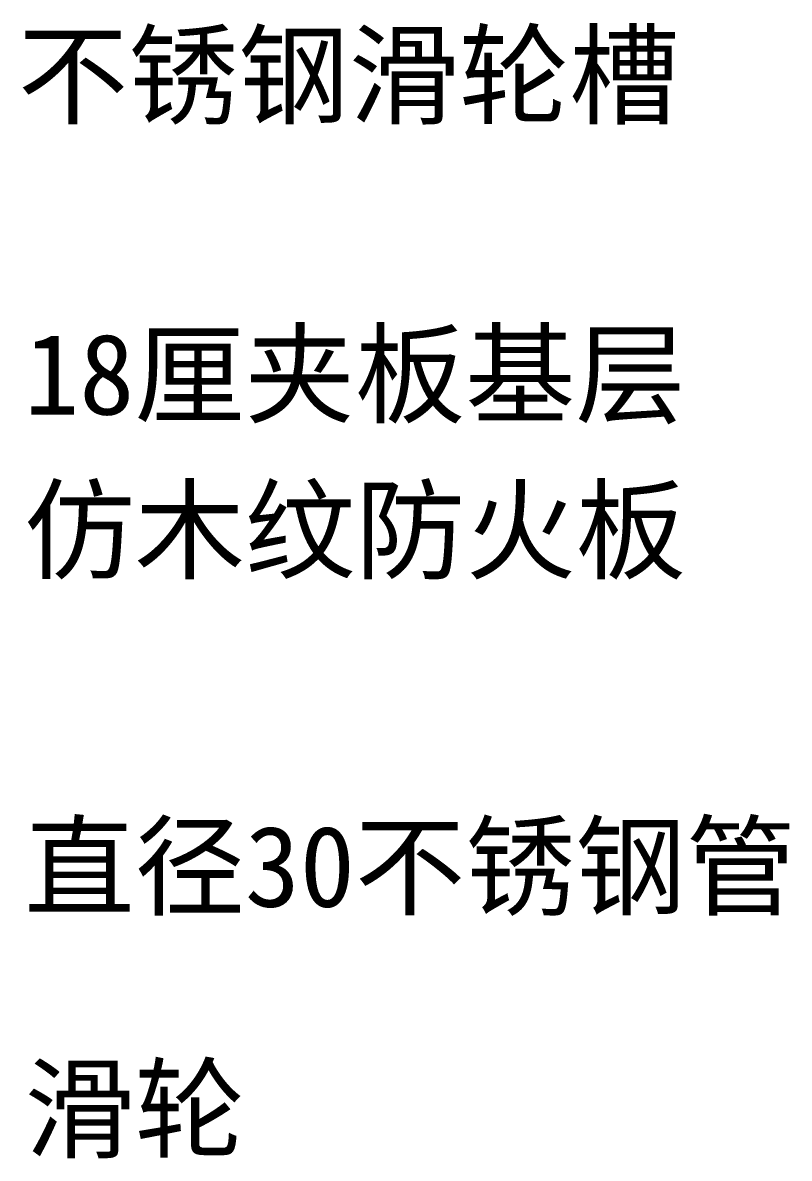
# Model space of a CAD drawing. Extents: x 946 to 4571, y 759 to 3360.
# Drawn here: x 3908 to 4571, y 1308 to 2291 of the extents above; entities that cross this region are included whole.
import ezdxf

# ---------------------------------------------------------------- set-up
doc = ezdxf.new("R2010")
doc.units = 0
doc.header["$LTSCALE"] = 2.5
doc.header["$MEASUREMENT"] = 0
doc.layers.add('TEXT', color=3, linetype='CONTINUOUS')
doc.styles.add('HZ', font='simfang.ttf')

msp = doc.modelspace()

# ---------------------------------------------------------------- texts
at = {"layer": 'TEXT', "style": 'HZ'}
for s, p in [('不锈钢滑轮槽', (3903.31, 2210.57)), ('18厘夹板基层', (3908.93, 1951.69)), ('仿木纹防火板', (3908.93, 1816.65)), ('直径30不锈钢管', (3908.93, 1525.54)), ('滑轮 ', (3908.93, 1315.5))]:
    msp.add_text(s, height=70, dxfattribs=at).set_placement(p)

doc.saveas('drawing.dxf')
